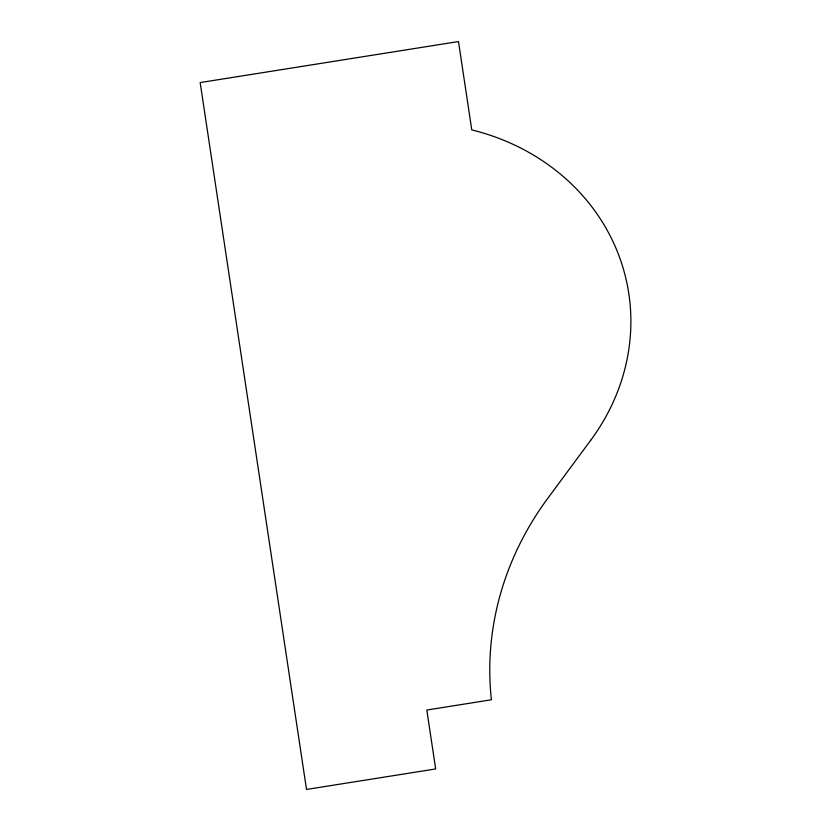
<?xml version="1.0" encoding="UTF-8"?>
<svg xmlns="http://www.w3.org/2000/svg" width="831" height="831" viewBox="0 0 831 831"><rect width="100%" height="100%" fill="white"/><g stroke="black" fill="none" stroke-linecap="round" stroke-linejoin="round"><path stroke-width="1.25" d="M590.758 440.191L547.858 498.216A326.064 296.937 -11.3 0 0 491.391 699.775L426.812 710.038L435.673 768.945L306.514 789.45L200.167 82.57L458.483 41.55L471.779 129.906A225.17 205.06 -11.3 0 1 590.758 440.191"/></g></svg>
